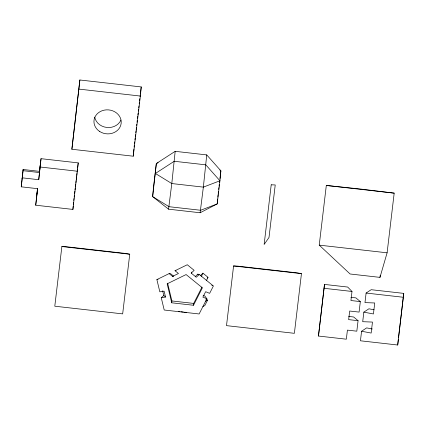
<?xml version="1.0" encoding="UTF-8"?>
<svg xmlns="http://www.w3.org/2000/svg" width="425" height="425" viewBox="0 0 425 425"><rect width="100%" height="100%" fill="white"/><g stroke="black" fill="none" stroke-linecap="round" stroke-linejoin="round"><path stroke-width="0.64" d="M23.062 170.691L23.104 169.501L39.53 171.36L39.488 172.55L23.062 170.691L21.25 186.825L37.676 188.684L35.716 205.211L72.909 209.419L78.227 162.887L41.034 158.679L39.53 171.36M21.25 186.825L23.104 169.501M35.716 205.211L37.485 188.604M41.034 158.679L38.739 179.706L22.312 177.847L22.036 178.479M71.878 149.26L79.873 79.99L141.227 86.934L140.367 96.055L133.232 156.203L71.878 149.26L79.873 79.99M72.909 209.419L73.212 206.21M73.334 204.924L73.573 202.358M133.232 156.203L133.907 149.037M175.18 151.332L171.796 183.552L168.555 209.185L200.122 212.755L217.196 203.92L219.943 180.774L220.878 170.834L206.741 154.907L175.18 151.332L156.331 163.535L153.584 186.681L152.644 196.616L168.555 209.185M171.721 302.807L167.153 283.831L186.107 274.566L202.396 287.821L193.508 305.272L171.721 302.807L171.897 300.953L167.631 283.241M206.741 154.907L203.357 187.122L200.122 212.755M193.508 305.272L193.683 303.418L201.981 287.13M217.664 198.953L217.196 203.92L200.611 210.269L169.049 206.699L152.644 196.616L156.331 163.535L158.143 162.732M217.839 197.088L218.078 194.607M318.463 336.042L324.493 284.421L347.666 287.045L352.001 291.46L350.928 300.528L360.331 301.591L359.088 312.093L349.679 311.031L348.659 319.621L358.068 320.689L356.819 331.187L347.416 330.124L346.338 339.192L318.463 336.042L324.493 284.421M372.396 328.982L366.642 327.893L361.574 331.245L360.442 340.792L397.72 345.01L398.321 339.166M397.72 345.01L403.75 293.388L371.174 289.701L366.106 293.053L364.969 302.6L374.733 302.977L373.432 313.958L363.837 312.147L362.706 321.693L372.465 322.076L371.163 333.051L361.574 331.245M37.628 188.371L36.502 196.865M38.739 179.706L40.237 165.394L40.242 167.02L77.435 171.232M61.875 246.532L54.793 306.207L122.666 313.884L129.742 254.214L125.614 253.454L65.886 246.697L61.875 246.532L129.742 254.214M73.775 200.419L74.008 198.443M74.162 197.126L74.402 195.149M74.556 193.832L74.869 191.197M75.023 189.879L75.257 187.908M75.416 186.591L75.724 183.956M75.884 182.638L76.118 180.662M76.272 179.345L76.585 176.715M76.744 175.398L76.978 173.421M77.132 172.104L77.446 169.469M77.6 168.151L78.227 162.887M134.093 147.082L134.327 145.122M134.481 143.815L134.714 141.854M134.948 139.889L135.177 137.928M135.336 136.622L135.564 134.661M135.798 132.701L136.032 130.741M136.186 129.428L136.42 127.468M136.653 125.508L136.808 124.201M137.041 122.241L137.27 120.275M137.503 118.315L137.737 116.354M137.891 115.047L138.125 113.087M138.359 111.122L138.593 109.161M138.747 107.854L138.98 105.894M139.209 103.934L139.442 101.973M139.597 100.661L139.83 98.701M140.064 96.741L140.298 94.78M140.452 93.473L141.227 86.934M218.211 193.343L218.439 191.415M218.668 189.486L218.896 187.558M219.05 186.267L219.279 184.338M219.507 182.41L219.736 180.482M219.964 178.553L220.878 170.834L219.852 170.027M233.585 265.965L226.509 325.635L294.376 333.317L301.453 273.642L297.325 272.882L237.602 266.124L233.585 265.965L301.453 273.642M319.233 245.135L326.315 185.459L360.193 188.998L394.182 193.141L387.106 252.811L379.971 277.376L350.11 273.992L319.233 245.135L387.106 252.811M379.971 277.376L380.205 275.395M398.475 337.859L403.75 293.388M206.523 280.399L208 277.286L202.932 273.163L200.43 275.565M201.45 276.271L202.932 273.163M162.653 290.78L163.795 295.513L161.256 297.76L164.209 310.016L199.134 313.969L206.874 298.78L202.879 297.128L205.647 291.688L209.637 293.351L213.393 285.983L199.219 274.454L196.292 277.254L191.218 273.126L191.718 272.096M205.902 299.349L207.613 300.055L204.85 305.49L202.884 306.611M207.172 278.088L208 277.286M195.272 276.553L197.774 274.146L199.219 274.454M191.218 273.126L194.151 270.332L187.276 264.738L175.031 270.72L178.452 273.503L172.545 276.388L169.123 273.604L156.878 279.592L159.832 291.848L164.108 291.13L165.532 297.043L161.256 297.76M363.837 312.147L368.905 308.8L374.021 309.767M205.652 301.171L207.613 300.055M156.878 279.592L158.042 279.299M175.031 270.72L175.955 270.73M169.123 273.604L170.51 273.62L173.437 276.006M172.545 276.388L173.464 276.399M178.277 311.605L179.663 311.626M185.066 312.375L186.447 312.391L184.599 312.184M79.007 89.112L140.367 96.055M326.315 185.459L394.182 193.141M324.126 288.304L352.001 291.46M366.106 293.053L403.383 297.272M350.896 297.325L355.911 297.893L360.331 301.591M348.633 316.423L353.648 316.992L358.068 320.689M171.897 300.953L193.683 303.418M180.896 311.764L183.366 312.04M203.129 295.306L204.839 296.013L206.874 298.78M211.746 285.164L212.84 285.712M197.774 274.146L198.672 274.874M163.795 295.513L165.532 297.043M120.918 120.094A13.653 12.006 5.4 0 1 106.771 127.447A13.653 12.006 5.4 0 1 94.717 117.125M271.219 184.801L264.137 244.471L269.004 237.474L275.23 184.96L271.219 184.801M174.239 161.272L155.391 173.469L171.796 183.552L203.357 187.122L219.943 180.774L205.806 164.842L174.239 161.272M99.578 131.421A13.653 12.006 5.4 0 0 121.152 123.399A13.653 12.006 5.4 0 0 102.027 110.766A13.653 12.006 5.4 0 0 99.578 131.421"/></g></svg>
